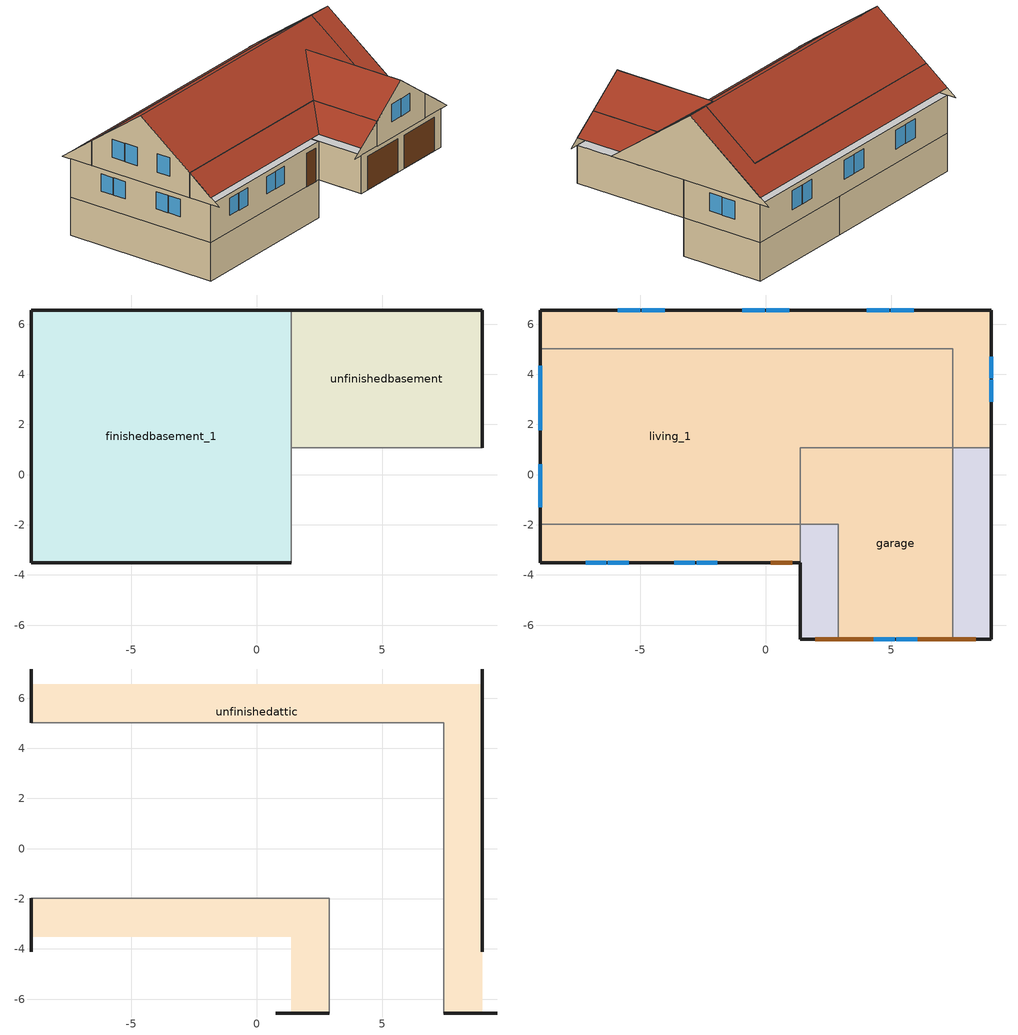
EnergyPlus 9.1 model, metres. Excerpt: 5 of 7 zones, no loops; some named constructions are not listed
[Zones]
finishedbasement_1
 floor foundation (GrndUninsFinBFloor): -8.99,6.55 1.37,6.55 1.37,-3.51 -8.99,-3.51 z-2.44
 wall outside (FBsmtRimJoist): 1.37,6.55 -8.99,6.55 -8.99,-3.51 1.37,-3.51 z-0.27:0
 wall foundation (GrndInsFinWall): 1.37,6.55 -8.99,6.55 -8.99,-3.51 1.37,-3.51 z-2.44:0
 wall to unfinishedbasement (UnfinUninsFinWall): 1.37,1.07 1.37,6.55 z-2.44:0
 wall adiabatic (AdiabaticConst): 1.37,-3.51 1.37,1.07 z-2.44:0
unfinishedbasement
 floor foundation (GrndUninsUnfinBFloor): 1.37,6.55 8.99,6.55 8.99,1.07 1.37,1.07 z-2.44
 wall outside (UFBsmtRimJoist): 8.99,1.07 8.99,6.55 1.37,6.55 z-0.27:0
 wall adiabatic (AdiabaticConst): 1.37,1.07 8.99,1.07 z-2.44:0
 wall foundation (GrndInsUnfinBWall): 8.99,1.07 8.99,6.55 1.37,6.55 z-2.44:0
living_1
 floor to finishedbasement_1 (FinUninsFinFloor): -8.99,6.55 1.37,6.55 1.37,-3.51 -8.99,-3.51 z0
 floor to unfinishedbasement (UnfinBInsFinFloor): 1.37,6.55 8.99,6.55 8.99,1.07 1.37,1.07 z0
 floor adiabatic (FinUninsFinFloor): -8.99,5.03 7.47,5.03 7.47,1.07 1.37,1.07 1.37,-1.98 -8.99,-1.98 z2.44
 floor to garage (UnfinInsFinFloor): 1.37,1.07 7.47,1.07 7.47,-6.55 2.9,-6.55 2.9,-1.98 1.37,-1.98 z2.44
 wall outside (ExtInsFinWall): 8.99,1.07 8.99,6.55 -8.99,6.55 -8.99,-3.51 1.37,-3.51 z0:2.44; 2.9,-6.55,2.44 7.47,-6.55,2.44 7.47,-6.55,4.04 5.18,-6.55,5.75 2.9,-6.55,4.04; -8.99,5.03,2.44 -8.99,-1.98,2.44 -8.99,-1.98,4.04 -8.99,1.52,6.67 -8.99,5.03,4.04
 wall to garage (UnfinInsFinWall): 1.37,-3.51 1.37,1.07 8.99,1.07 z0:2.44
 wall to unfinishedattic (UnfinInsFinWall): -8.99,-1.98 2.9,-1.98 2.9,-6.55 / -8.99,5.03 7.47,5.03 z2.44:4.04; 7.47,5.03,2.44 7.47,-6.55,2.44 7.47,-6.55,4.04 7.47,-1.98,4.04 7.47,1.52,6.67 7.47,5.03,4.04
 window (left-Glass): -8.99,4.35 -8.99,3.52 / -8.99,3.46 -8.99,2.63 / -8.99,0.42 -8.99,-0.41 / -8.99,-0.47 -8.99,-1.3 z1.03:2.13; -8.99,3.59 -8.99,2.71 / -8.99,2.65 -8.99,1.78 / -8.99,0.34 -8.99,-0.54 z3.41:4.57
 window (front-Glass): -7.17,-3.51 -6.35,-3.51 / -6.28,-3.51 -5.46,-3.51 / -3.64,-3.51 -2.82,-3.51 / -2.76,-3.51 -1.93,-3.51 z1.04:2.13; 4.31,-6.55 5.15,-6.55 / 5.21,-6.55 6.05,-6.55 z3.46:4.57
 window (right-Glass): 8.99,3.84 8.99,4.71 / 8.99,2.91 8.99,3.78 z0.98:2.13
 window (back-Glass): 4.93,6.55 4.03,6.55 / 5.9,6.55 4.99,6.55 / -0.03,6.55 -0.94,6.55 / 0.94,6.55 0.03,6.55 / -4.99,6.55 -5.9,6.55 / -4.03,6.55 -4.93,6.55 z0.92:2.13
 door (livingDoors): 0.2,-3.51 1.07,-3.51 z0:2.13
 roof outside (FinInsExtRoof): 2.9,-1.98,4.04 2.9,-6.55,4.04 5.18,-6.55,5.75 5.18,0.3,5.75; 7.47,5.03,4.04 -8.99,5.03,4.04 -8.99,1.52,6.67 7.47,1.52,6.67; 7.47,-6.55,4.04 7.47,-1.98,4.04 5.18,0.3,5.75 5.18,-6.55,5.75; -8.99,-1.98,4.04 2.9,-1.98,4.04 5.18,0.3,5.75 7.47,-1.98,4.04 7.47,1.52,6.67 -8.99,1.52,6.67
garage
 floor foundation (GrndUninsUnfinGrgFloor): 1.37,1.07 8.99,1.07 8.99,-6.55 1.37,-6.55 z0
 wall outside (ExtUninsUnfinWall): 1.37,-3.51 1.37,-6.55 8.99,-6.55 8.99,1.07 z0:2.44
 door (garageDoors): 1.98,-6.55 4.88,-6.55 / 5.49,-6.55 8.38,-6.55 z0:2.13
unfinishedattic
 floor to living_1 (FinInsUnfinUAFloor): -8.99,-1.98 1.37,-1.98 1.37,-3.51 -8.99,-3.51 z2.44; -8.99,6.55 8.99,6.55 8.99,1.07 7.47,1.07 7.47,5.03 -8.99,5.03 z2.44
 floor to garage (UnfinUninsUnfinFloor): 1.37,-1.98 2.9,-1.98 2.9,-6.55 1.37,-6.55 z2.44; 7.47,1.07 8.99,1.07 8.99,-6.55 7.47,-6.55 z2.44
 wall outside (ExtUninsUnfinWall): 8.99,-4.11,2.44 8.99,7.16,2.44 8.99,1.52,6.67; 0.76,-6.55,2.44 2.9,-6.55,2.44 2.9,-6.55,4.04; -8.99,-1.98,2.44 -8.99,-4.11,2.44 -8.99,-1.98,4.04; 7.47,-6.55,2.44 9.6,-6.55,2.44 7.47,-6.55,4.04; -8.99,7.16,2.44 -8.99,5.03,2.44 -8.99,5.03,4.04
 roof outside (UnfinInsExtRoof): 7.47,1.52,6.67 7.47,-1.98,4.04 8.99,-3.51,2.9 8.99,1.52,6.67; 1.37,-3.51,2.9 1.37,-6.55,2.9 2.9,-6.55,4.04 2.9,-1.98,4.04; 8.99,6.55,2.9 -8.99,6.55,2.9 -8.99,5.03,4.04 7.47,5.03,4.04 7.47,1.52,6.67 8.99,1.52,6.67; 8.99,-6.55,2.9 8.99,-3.51,2.9 7.47,-1.98,4.04 7.47,-6.55,4.04; -8.99,-3.51,2.9 1.37,-3.51,2.9 2.9,-1.98,4.04 -8.99,-1.98,4.04
[Material] Roughness=Rough
Name | Thickness {m} | Conductivity {W/m-K} | Density {kg/m^3} | Specific Heat {J/kg-K} | Thermal Absorptance | Solar Absorptance | Visible Absorptance
CarpetBareLayer | 0.0127 | 0.0433444 | 54.468 | 1339.84 | 0.9 | 0.9
CeilingMass | 0.0127 | 0.160291 | 801 | 837.4 | 0.9 | 0.3 | 0.1
FloorMass | 0.015875 | 0.115458 | 544.68 | 1214.23 | 0.9 | 0.6
IntFloorIns | 0.1397 | 0.0489548 | 106.365 | 1151.69
IntWallIns | 0.0889 | 0.0550583 | 162.403 | 1178.92
PartitionWallMass | 0.0127 | 0.160291 | 801 | 837.4 | 0.9 | 0.5 | 0.1
Plywood-3_4in | 0.01905 | 0.115458 | 512.64 | 1214.23
StudandAirFloor | 0.1397 | 0.705246 | 67.6416 | 1211.14
StudandAirWall | 0.0889 | 0.442568 | 82.9864 | 1211.8
UAAdditionalCeilingIns | 0.12827 | 0.0411113 | 16.02 | 1046.75
UATrussandIns | 0.0889 | 0.0436674 | 50.7834 | 1165.1
UFBsmtCeilingIns | 0.23495 | 2.59817 | 106.365 | 1151.69
[Construction]
RevUnfinBInsFinFloor: CarpetBareLayer, FloorMass, Plywood-3_4in, UFBsmtCeilingIns
RevUnfinInsFinWall: PartitionWallMass, IntWallIns
RevUnfinUninsFinWall: PartitionWallMass, StudandAirWall
RevFinUninsFinFloor: CarpetBareLayer, FloorMass, Plywood-3_4in, StudandAirFloor, CeilingMass
RevUnfinUninsUnfinFloor: Plywood-3_4in, StudandAirFloor
RevUnfinInsFinFloor: CarpetBareLayer, FloorMass, Plywood-3_4in, IntFloorIns
RevFinInsUnfinUAFloor: UAAdditionalCeilingIns, UATrussandIns, CeilingMass
[Schedule:Day:Hourly]
ExteriorLighting03Alldays_1: FRACTION, 0.123524, 0.0741147, 0.0494098, 0.0494098, 0.0538781, 0.14547, 0.341525, 0.432191, 0.450994, 0.45552, 0.442683, 0.424898, 0.412061, 0.408284, 0.408383, 0.412342, 0.430137, 0.487954, 0.614987, 0.792867, 0.92225, 0.90186, 0.561693, 0.248769
ExteriorLighting04Alldays_1: FRACTION, 0.123524, 0.0741147, 0.0494098, 0.0494098, 0.0528236, 0.140213, 0.32918, 0.416569, 0.426691, 0.42305, 0.410677, 0.393535, 0.381162, 0.377521, 0.377203, 0.377657, 0.380479, 0.393515, 0.436637, 0.536808, 0.693512, 0.84001, 0.607415, 0.248769
ExteriorLighting05Alldays_1: FRACTION, 0.123524, 0.0741147, 0.0494098, 0.0494098, 0.0517692, 0.134955, 0.316836, 0.400948, 0.402987, 0.39178, 0.379871, 0.363372, 0.351463, 0.347959, 0.34765, 0.348024, 0.350215, 0.360051, 0.392637, 0.471063, 0.604048, 0.751223, 0.576272, 0.248769
ExteriorLighting06Alldays_1: FRACTION, 0.123524, 0.0741147, 0.0494098, 0.0494098, 0.0509973, 0.131105, 0.307799, 0.389512, 0.386015, 0.36965, 0.358081, 0.342052, 0.330483, 0.327079, 0.326785, 0.327169, 0.329209, 0.337797, 0.365199, 0.430634, 0.544723, 0.681986, 0.546049, 0.248769
ExteriorLighting07Alldays_1: FRACTION, 0.123524, 0.0741147, 0.0494098, 0.0494098, 0.0507147, 0.129697, 0.304492, 0.385326, 0.379884, 0.361711, 0.350266, 0.33441, 0.322965, 0.319597, 0.319306, 0.319682, 0.321685, 0.330145, 0.357228, 0.422124, 0.535707, 0.673028, 0.541866, 0.248769
ExteriorLighting08Alldays_1: FRACTION, 0.123524, 0.0741147, 0.0494098, 0.0494098, 0.0509973, 0.131105, 0.307799, 0.389512, 0.386015, 0.36965, 0.358081, 0.342052, 0.330483, 0.327079, 0.326785, 0.327208, 0.329634, 0.340326, 0.375069, 0.456978, 0.592648, 0.738107, 0.567322, 0.248769
ExteriorLighting09Alldays_1: FRACTION, 0.123524, 0.0741147, 0.0494098, 0.0494098, 0.0517692, 0.134955, 0.316836, 0.400948, 0.402987, 0.39178, 0.379871, 0.363372, 0.351463, 0.347959, 0.347702, 0.348579, 0.353449, 0.373609, 0.433065, 0.55494, 0.718983, 0.838786, 0.58844, 0.248769
ExteriorLighting10Alldays_1: FRACTION, 0.123524, 0.0741147, 0.0494098, 0.0494098, 0.0528236, 0.140213, 0.32918, 0.416569, 0.426691, 0.42305, 0.410677, 0.393535, 0.381162, 0.377521, 0.377389, 0.379522, 0.390427, 0.430683, 0.532266, 0.700127, 0.860468, 0.897008, 0.575204, 0.248769
ExteriorLighting11Alldays_1: FRACTION, 0.123524, 0.0741147, 0.0494098, 0.0494098, 0.0538781, 0.14547, 0.341525, 0.432191, 0.450994, 0.45552, 0.442683, 0.424898, 0.412061, 0.408284, 0.410879, 0.430285, 0.492984, 0.633834, 0.827093, 0.951441, 0.90048, 0.719884, 0.632203, 0.248769
ExteriorLighting12Alldays_1: FRACTION, 0.123524, 0.0741147, 0.0494098, 0.0494098, 0.05465, 0.14932, 0.350561, 0.443626, 0.469166, 0.48005, 0.466874, 0.448618, 0.435442, 0.431565, 0.433796, 0.452542, 0.518008, 0.670572, 0.87907, 1, 0.921603, 0.718211, 0.618077, 0.248769
